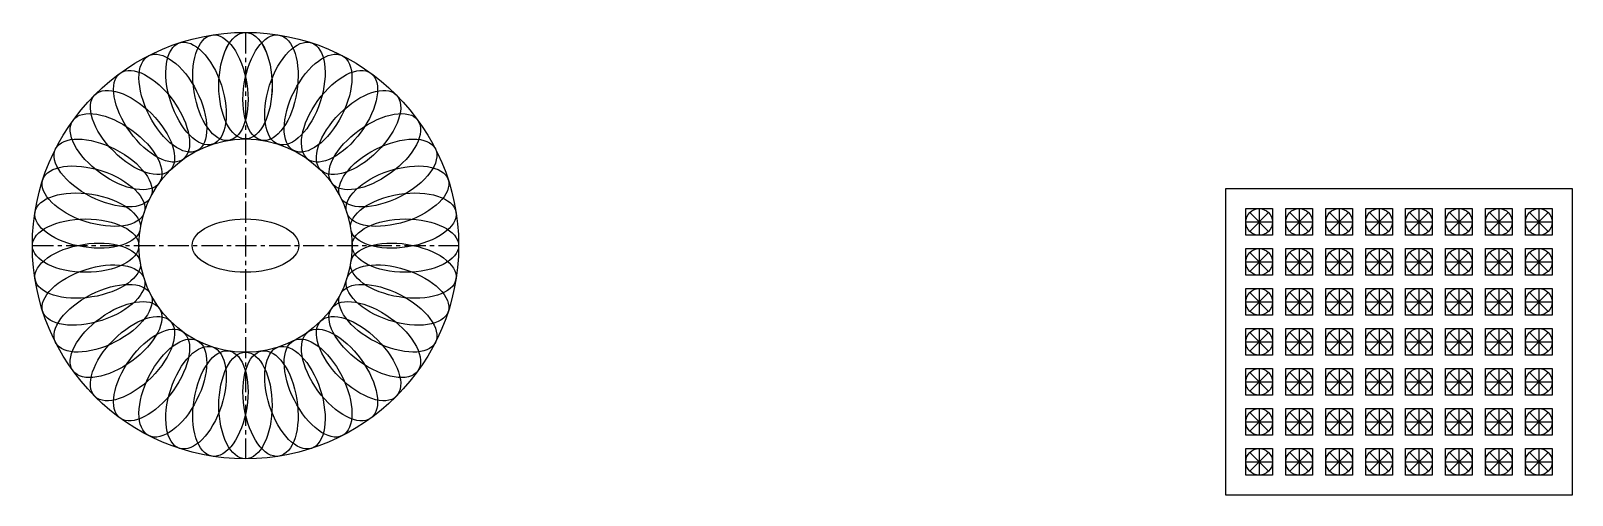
# Model space of a CAD drawing. Header units: millimetres. Extents: x 1568 to 31342, y 459 to 4403.
# Drawn here: x 9561 to 10718, y 2470 to 2818 of the extents above; entities that cross this region are included whole.
import ezdxf

# ---------------------------------------------------------------- set-up
doc = ezdxf.new("R2010")
doc.units = ezdxf.units.MM
doc.header["$LTSCALE"] = 0.5
doc.linetypes.add('CENTER', pattern=[50.8, 31.75, -6.35, 6.35, -6.35])
doc.layers.add('mid ponit', color=80, linetype='CENTER')

# ---------------------------------------------------------------- blocks, each defined once
blk = doc.blocks.new('*U614')
blk.add_ellipse((0, 0), major_axis=(40, 0), ratio=0.5)
blk = doc.blocks.new('*U615')
at = {"color": 0, "linetype": 'ByBlock', "lineweight": -2, "transparency": 16777216}
for p, rotation in [((6464.4, 1253.9), 107.9999999999997), ((6482.7, 1258.3), 98.99999999999973), ((6501.5, 1259.8), 89.99999999999974), ((6520.3, 1258.3), 80.99999999999977), ((6538.6, 1253.9), 71.99999999999977), ((6447, 1246.7), 116.9999999999997), ((6556, 1246.7), 62.99999999999979), ((6431, 1236.9), 125.9999999999996), ((6572.1, 1236.9), 53.99999999999989), ((6416.7, 1224.7), 134.9999999999995), ((6586.4, 1224.7), 44.99999999999995), ((6404.4, 1210.3), 143.9999999999996), ((6598.6, 1210.3), 36.00000000000001), ((6394.6, 1194.3), 152.9999999999995), ((6608.4, 1194.3), 27.00000000000001), ((6387.4, 1176.9), 161.9999999999995), ((6615.6, 1176.9), 18.00000000000001), ((6383, 1158.6), 170.9999999999995), ((6620, 1158.6), 8.999999999999984), ((6381.5, 1139.8), 180), ((6383, 1121), 188.9999999999993), ((6620, 1121), 350.9999999999987), ((6387.4, 1102.7), 197.9999999999993), ((6615.6, 1102.7), 341.9999999999987), ((6394.6, 1085.3), 206.9999999999993), ((6608.4, 1085.3), 332.9999999999987), ((6404.4, 1069.3), 215.9999999999991), ((6598.6, 1069.3), 323.9999999999988), ((6416.7, 1055), 224.9999999999991), ((6586.4, 1055), 314.9999999999989), ((6431, 1042.7), 233.9999999999991), ((6447, 1032.9), 242.999999999999), ((6556, 1032.9), 296.9999999999989), ((6572.1, 1042.7), 305.9999999999989), ((6464.4, 1025.7), 251.999999999999), ((6538.6, 1025.7), 287.9999999999989), ((6482.7, 1021.3), 260.999999999999), ((6501.5, 1019.8), 269.999999999999), ((6520.3, 1021.3), 278.9999999999989)]:
    blk.add_blockref('*U614', p, dxfattribs=dict(at, rotation=rotation))
blk.add_blockref('*U614', (6621.5, 1139.8), dxfattribs=at)

msp = doc.modelspace()

# ---------------------------------------------------------------- linework, layer by layer
for p, q in [((10457.975, 2699.666), (10717.975, 2699.666)), ((10457.975, 2469.666), (10457.975, 2699.666)), ((10717.975, 2699.666), (10717.975, 2469.666)), ((10472.975, 2684.666), (10492.975, 2684.666)), ((10472.975, 2664.666), (10472.975, 2684.666)), ((10482.975, 2684.666), (10482.975, 2664.666)), ((10492.975, 2684.666), (10492.975, 2664.666)), ((10502.975, 2684.666), (10522.975, 2684.666)), ((10502.975, 2664.666), (10502.975, 2684.666)), ((10512.975, 2684.666), (10512.975, 2664.666)), ((10522.975, 2684.666), (10522.975, 2664.666)), ((10532.975, 2684.666), (10552.975, 2684.666)), ((10532.975, 2664.666), (10532.975, 2684.666)), ((10542.975, 2684.666), (10542.975, 2664.666)), ((10552.975, 2684.666), (10552.975, 2664.666)), ((10562.975, 2684.666), (10582.975, 2684.666)), ((10562.975, 2664.666), (10562.975, 2684.666)), ((10572.975, 2684.666), (10572.975, 2664.666)), ((10582.975, 2684.666), (10582.975, 2664.666)), ((10592.975, 2684.666), (10612.975, 2684.666)), ((10592.975, 2664.666), (10592.975, 2684.666)), ((10602.975, 2684.666), (10602.975, 2664.666)), ((10612.975, 2684.666), (10612.975, 2664.666)), ((10622.975, 2684.666), (10642.975, 2684.666)), ((10622.975, 2664.666), (10622.975, 2684.666)), ((10632.975, 2684.666), (10632.975, 2664.666)), ((10642.975, 2684.666), (10642.975, 2664.666)), ((10652.975, 2684.666), (10672.975, 2684.666)), ((10652.975, 2664.666), (10652.975, 2684.666)), ((10662.975, 2684.666), (10662.975, 2664.666)), ((10672.975, 2684.666), (10672.975, 2664.666)), ((10682.975, 2684.666), (10702.975, 2684.666)), ((10682.975, 2664.666), (10682.975, 2684.666)), ((10692.975, 2684.666), (10692.975, 2664.666)), ((10702.975, 2684.666), (10702.975, 2664.666)), ((10472.975, 2674.666), (10492.975, 2674.666)), ((10490.046, 2681.737), (10475.904, 2667.595)), ((10490.046, 2667.595), (10475.904, 2681.737)), ((10502.975, 2674.666), (10522.975, 2674.666)), ((10520.046, 2681.737), (10505.904, 2667.595)), ((10520.046, 2667.595), (10505.904, 2681.737)), ((10532.975, 2674.666), (10552.975, 2674.666)), ((10550.046, 2681.737), (10535.904, 2667.595)), ((10550.046, 2667.595), (10535.904, 2681.737)), ((10562.975, 2674.666), (10582.975, 2674.666)), ((10580.046, 2681.737), (10565.904, 2667.595)), ((10580.046, 2667.595), (10565.904, 2681.737)), ((10592.975, 2674.666), (10612.975, 2674.666)), ((10610.046, 2681.737), (10595.904, 2667.595)), ((10610.046, 2667.595), (10595.904, 2681.737)), ((10622.975, 2674.666), (10642.975, 2674.666)), ((10640.046, 2681.737), (10625.904, 2667.595)), ((10640.046, 2667.595), (10625.904, 2681.737)), ((10652.975, 2674.666), (10672.975, 2674.666)), ((10670.046, 2681.737), (10655.904, 2667.595)), ((10670.046, 2667.595), (10655.904, 2681.737)), ((10682.975, 2674.666), (10702.975, 2674.666)), ((10700.046, 2681.737), (10685.904, 2667.595)), ((10700.046, 2667.595), (10685.904, 2681.737)), ((10492.975, 2664.666), (10472.975, 2664.666)), ((10522.975, 2664.666), (10502.975, 2664.666)), ((10552.975, 2664.666), (10532.975, 2664.666)), ((10582.975, 2664.666), (10562.975, 2664.666)), ((10612.975, 2664.666), (10592.975, 2664.666)), ((10642.975, 2664.666), (10622.975, 2664.666)), ((10672.975, 2664.666), (10652.975, 2664.666)), ((10702.975, 2664.666), (10682.975, 2664.666)), ((10472.975, 2654.666), (10492.975, 2654.666)), ((10472.975, 2634.666), (10472.975, 2654.666)), ((10490.046, 2651.737), (10475.904, 2637.595)), ((10490.046, 2637.595), (10475.904, 2651.737)), ((10482.975, 2654.666), (10482.975, 2634.666)), ((10492.975, 2654.666), (10492.975, 2634.666)), ((10502.975, 2654.666), (10522.975, 2654.666)), ((10502.975, 2634.666), (10502.975, 2654.666)), ((10520.046, 2651.737), (10505.904, 2637.595)), ((10520.046, 2637.595), (10505.904, 2651.737)), ((10512.975, 2654.666), (10512.975, 2634.666)), ((10522.975, 2654.666), (10522.975, 2634.666)), ((10532.975, 2654.666), (10552.975, 2654.666)), ((10532.975, 2634.666), (10532.975, 2654.666)), ((10550.046, 2651.737), (10535.904, 2637.595)), ((10550.046, 2637.595), (10535.904, 2651.737)), ((10542.975, 2654.666), (10542.975, 2634.666)), ((10552.975, 2654.666), (10552.975, 2634.666)), ((10562.975, 2654.666), (10582.975, 2654.666)), ((10562.975, 2634.666), (10562.975, 2654.666)), ((10580.046, 2651.737), (10565.904, 2637.595)), ((10580.046, 2637.595), (10565.904, 2651.737)), ((10572.975, 2654.666), (10572.975, 2634.666)), ((10582.975, 2654.666), (10582.975, 2634.666)), ((10592.975, 2654.666), (10612.975, 2654.666)), ((10592.975, 2634.666), (10592.975, 2654.666)), ((10610.046, 2651.737), (10595.904, 2637.595)), ((10610.046, 2637.595), (10595.904, 2651.737)), ((10602.975, 2654.666), (10602.975, 2634.666)), ((10612.975, 2654.666), (10612.975, 2634.666)), ((10622.975, 2654.666), (10642.975, 2654.666)), ((10622.975, 2634.666), (10622.975, 2654.666)), ((10640.046, 2651.737), (10625.904, 2637.595)), ((10640.046, 2637.595), (10625.904, 2651.737)), ((10632.975, 2654.666), (10632.975, 2634.666)), ((10642.975, 2654.666), (10642.975, 2634.666)), ((10652.975, 2654.666), (10672.975, 2654.666)), ((10652.975, 2634.666), (10652.975, 2654.666)), ((10670.046, 2651.737), (10655.904, 2637.595)), ((10670.046, 2637.595), (10655.904, 2651.737)), ((10662.975, 2654.666), (10662.975, 2634.666)), ((10672.975, 2654.666), (10672.975, 2634.666)), ((10682.975, 2654.666), (10702.975, 2654.666)), ((10682.975, 2634.666), (10682.975, 2654.666)), ((10700.046, 2651.737), (10685.904, 2637.595)), ((10700.046, 2637.595), (10685.904, 2651.737)), ((10692.975, 2654.666), (10692.975, 2634.666)), ((10702.975, 2654.666), (10702.975, 2634.666)), ((10472.975, 2644.666), (10492.975, 2644.666)), ((10502.975, 2644.666), (10522.975, 2644.666)), ((10532.975, 2644.666), (10552.975, 2644.666)), ((10562.975, 2644.666), (10582.975, 2644.666)), ((10592.975, 2644.666), (10612.975, 2644.666)), ((10622.975, 2644.666), (10642.975, 2644.666)), ((10652.975, 2644.666), (10672.975, 2644.666)), ((10682.975, 2644.666), (10702.975, 2644.666)), ((10492.975, 2634.666), (10472.975, 2634.666)), ((10522.975, 2634.666), (10502.975, 2634.666)), ((10552.975, 2634.666), (10532.975, 2634.666)), ((10582.975, 2634.666), (10562.975, 2634.666)), ((10612.975, 2634.666), (10592.975, 2634.666)), ((10642.975, 2634.666), (10622.975, 2634.666)), ((10672.975, 2634.666), (10652.975, 2634.666)), ((10702.975, 2634.666), (10682.975, 2634.666)), ((10472.975, 2624.666), (10492.975, 2624.666)), ((10472.975, 2604.666), (10472.975, 2624.666)), ((10490.046, 2621.737), (10475.904, 2607.595)), ((10490.046, 2607.595), (10475.904, 2621.737)), ((10482.975, 2624.666), (10482.975, 2604.666)), ((10492.975, 2624.666), (10492.975, 2604.666)), ((10502.975, 2624.666), (10522.975, 2624.666)), ((10502.975, 2604.666), (10502.975, 2624.666)), ((10520.046, 2621.737), (10505.904, 2607.595)), ((10520.046, 2607.595), (10505.904, 2621.737)), ((10512.975, 2624.666), (10512.975, 2604.666)), ((10522.975, 2624.666), (10522.975, 2604.666)), ((10532.975, 2624.666), (10552.975, 2624.666)), ((10532.975, 2604.666), (10532.975, 2624.666)), ((10550.046, 2621.737), (10535.904, 2607.595)), ((10550.046, 2607.595), (10535.904, 2621.737)), ((10542.975, 2624.666), (10542.975, 2604.666)), ((10552.975, 2624.666), (10552.975, 2604.666)), ((10562.975, 2624.666), (10582.975, 2624.666)), ((10562.975, 2604.666), (10562.975, 2624.666)), ((10580.046, 2621.737), (10565.904, 2607.595)), ((10580.046, 2607.595), (10565.904, 2621.737)), ((10572.975, 2624.666), (10572.975, 2604.666)), ((10582.975, 2624.666), (10582.975, 2604.666)), ((10592.975, 2624.666), (10612.975, 2624.666)), ((10592.975, 2604.666), (10592.975, 2624.666)), ((10610.046, 2621.737), (10595.904, 2607.595)), ((10610.046, 2607.595), (10595.904, 2621.737)), ((10602.975, 2624.666), (10602.975, 2604.666)), ((10612.975, 2624.666), (10612.975, 2604.666)), ((10622.975, 2624.666), (10642.975, 2624.666)), ((10622.975, 2604.666), (10622.975, 2624.666)), ((10640.046, 2621.737), (10625.904, 2607.595)), ((10640.046, 2607.595), (10625.904, 2621.737)), ((10632.975, 2624.666), (10632.975, 2604.666)), ((10642.975, 2624.666), (10642.975, 2604.666)), ((10652.975, 2624.666), (10672.975, 2624.666)), ((10652.975, 2604.666), (10652.975, 2624.666)), ((10670.046, 2621.737), (10655.904, 2607.595)), ((10670.046, 2607.595), (10655.904, 2621.737)), ((10662.975, 2624.666), (10662.975, 2604.666)), ((10672.975, 2624.666), (10672.975, 2604.666)), ((10682.975, 2624.666), (10702.975, 2624.666)), ((10682.975, 2604.666), (10682.975, 2624.666)), ((10700.046, 2621.737), (10685.904, 2607.595)), ((10700.046, 2607.595), (10685.904, 2621.737)), ((10692.975, 2624.666), (10692.975, 2604.666)), ((10702.975, 2624.666), (10702.975, 2604.666)), ((10472.975, 2614.666), (10492.975, 2614.666)), ((10492.975, 2604.666), (10472.975, 2604.666)), ((10502.975, 2614.666), (10522.975, 2614.666)), ((10522.975, 2604.666), (10502.975, 2604.666)), ((10532.975, 2614.666), (10552.975, 2614.666)), ((10552.975, 2604.666), (10532.975, 2604.666)), ((10562.975, 2614.666), (10582.975, 2614.666)), ((10582.975, 2604.666), (10562.975, 2604.666)), ((10592.975, 2614.666), (10612.975, 2614.666)), ((10612.975, 2604.666), (10592.975, 2604.666)), ((10622.975, 2614.666), (10642.975, 2614.666)), ((10642.975, 2604.666), (10622.975, 2604.666)), ((10652.975, 2614.666), (10672.975, 2614.666)), ((10672.975, 2604.666), (10652.975, 2604.666)), ((10682.975, 2614.666), (10702.975, 2614.666)), ((10702.975, 2604.666), (10682.975, 2604.666)), ((10472.975, 2594.666), (10492.975, 2594.666)), ((10472.975, 2574.666), (10472.975, 2594.666)), ((10482.975, 2594.666), (10482.975, 2574.666)), ((10492.975, 2594.666), (10492.975, 2574.666)), ((10502.975, 2594.666), (10522.975, 2594.666)), ((10502.975, 2574.666), (10502.975, 2594.666)), ((10512.975, 2594.666), (10512.975, 2574.666)), ((10522.975, 2594.666), (10522.975, 2574.666)), ((10532.975, 2594.666), (10552.975, 2594.666)), ((10532.975, 2574.666), (10532.975, 2594.666)), ((10542.975, 2594.666), (10542.975, 2574.666)), ((10552.975, 2594.666), (10552.975, 2574.666)), ((10562.975, 2594.666), (10582.975, 2594.666)), ((10562.975, 2574.666), (10562.975, 2594.666)), ((10572.975, 2594.666), (10572.975, 2574.666)), ((10582.975, 2594.666), (10582.975, 2574.666)), ((10592.975, 2594.666), (10612.975, 2594.666)), ((10592.975, 2574.666), (10592.975, 2594.666)), ((10602.975, 2594.666), (10602.975, 2574.666)), ((10612.975, 2594.666), (10612.975, 2574.666)), ((10622.975, 2594.666), (10642.975, 2594.666)), ((10622.975, 2574.666), (10622.975, 2594.666)), ((10632.975, 2594.666), (10632.975, 2574.666)), ((10642.975, 2594.666), (10642.975, 2574.666)), ((10652.975, 2594.666), (10672.975, 2594.666)), ((10652.975, 2574.666), (10652.975, 2594.666)), ((10662.975, 2594.666), (10662.975, 2574.666)), ((10672.975, 2594.666), (10672.975, 2574.666)), ((10682.975, 2594.666), (10702.975, 2594.666)), ((10682.975, 2574.666), (10682.975, 2594.666)), ((10692.975, 2594.666), (10692.975, 2574.666)), ((10702.975, 2594.666), (10702.975, 2574.666)), ((10472.975, 2584.666), (10492.975, 2584.666)), ((10490.046, 2591.737), (10475.904, 2577.595)), ((10490.046, 2577.595), (10475.904, 2591.737)), ((10502.975, 2584.666), (10522.975, 2584.666)), ((10520.046, 2591.737), (10505.904, 2577.595)), ((10520.046, 2577.595), (10505.904, 2591.737)), ((10532.975, 2584.666), (10552.975, 2584.666)), ((10550.046, 2591.737), (10535.904, 2577.595)), ((10550.046, 2577.595), (10535.904, 2591.737)), ((10562.975, 2584.666), (10582.975, 2584.666)), ((10580.046, 2591.737), (10565.904, 2577.595)), ((10580.046, 2577.595), (10565.904, 2591.737)), ((10592.975, 2584.666), (10612.975, 2584.666)), ((10610.046, 2591.737), (10595.904, 2577.595)), ((10610.046, 2577.595), (10595.904, 2591.737)), ((10622.975, 2584.666), (10642.975, 2584.666)), ((10640.046, 2591.737), (10625.904, 2577.595)), ((10640.046, 2577.595), (10625.904, 2591.737)), ((10652.975, 2584.666), (10672.975, 2584.666)), ((10670.046, 2591.737), (10655.904, 2577.595)), ((10670.046, 2577.595), (10655.904, 2591.737)), ((10682.975, 2584.666), (10702.975, 2584.666)), ((10700.046, 2591.737), (10685.904, 2577.595)), ((10700.046, 2577.595), (10685.904, 2591.737)), ((10492.975, 2574.666), (10472.975, 2574.666)), ((10522.975, 2574.666), (10502.975, 2574.666)), ((10552.975, 2574.666), (10532.975, 2574.666)), ((10582.975, 2574.666), (10562.975, 2574.666)), ((10612.975, 2574.666), (10592.975, 2574.666)), ((10642.975, 2574.666), (10622.975, 2574.666)), ((10672.975, 2574.666), (10652.975, 2574.666)), ((10702.975, 2574.666), (10682.975, 2574.666)), ((10472.975, 2564.666), (10492.975, 2564.666)), ((10472.975, 2544.666), (10472.975, 2564.666)), ((10490.046, 2561.737), (10475.904, 2547.595)), ((10490.046, 2547.595), (10475.904, 2561.737)), ((10482.975, 2564.666), (10482.975, 2544.666)), ((10492.975, 2564.666), (10492.975, 2544.666)), ((10502.975, 2564.666), (10522.975, 2564.666)), ((10502.975, 2544.666), (10502.975, 2564.666)), ((10520.046, 2561.737), (10505.904, 2547.595)), ((10520.046, 2547.595), (10505.904, 2561.737)), ((10512.975, 2564.666), (10512.975, 2544.666)), ((10522.975, 2564.666), (10522.975, 2544.666)), ((10532.975, 2564.666), (10552.975, 2564.666)), ((10532.975, 2544.666), (10532.975, 2564.666)), ((10550.046, 2561.737), (10535.904, 2547.595)), ((10550.046, 2547.595), (10535.904, 2561.737)), ((10542.975, 2564.666), (10542.975, 2544.666)), ((10552.975, 2564.666), (10552.975, 2544.666)), ((10562.975, 2564.666), (10582.975, 2564.666)), ((10562.975, 2544.666), (10562.975, 2564.666)), ((10580.046, 2561.737), (10565.904, 2547.595)), ((10580.046, 2547.595), (10565.904, 2561.737)), ((10572.975, 2564.666), (10572.975, 2544.666)), ((10582.975, 2564.666), (10582.975, 2544.666)), ((10592.975, 2564.666), (10612.975, 2564.666)), ((10592.975, 2544.666), (10592.975, 2564.666)), ((10610.046, 2561.737), (10595.904, 2547.595)), ((10610.046, 2547.595), (10595.904, 2561.737)), ((10602.975, 2564.666), (10602.975, 2544.666)), ((10612.975, 2564.666), (10612.975, 2544.666)), ((10622.975, 2564.666), (10642.975, 2564.666)), ((10622.975, 2544.666), (10622.975, 2564.666)), ((10640.046, 2561.737), (10625.904, 2547.595)), ((10640.046, 2547.595), (10625.904, 2561.737)), ((10632.975, 2564.666), (10632.975, 2544.666)), ((10642.975, 2564.666), (10642.975, 2544.666)), ((10652.975, 2564.666), (10672.975, 2564.666)), ((10652.975, 2544.666), (10652.975, 2564.666)), ((10670.046, 2561.737), (10655.904, 2547.595)), ((10670.046, 2547.595), (10655.904, 2561.737)), ((10662.975, 2564.666), (10662.975, 2544.666)), ((10672.975, 2564.666), (10672.975, 2544.666)), ((10682.975, 2564.666), (10702.975, 2564.666)), ((10682.975, 2544.666), (10682.975, 2564.666)), ((10700.046, 2561.737), (10685.904, 2547.595)), ((10700.046, 2547.595), (10685.904, 2561.737)), ((10692.975, 2564.666), (10692.975, 2544.666)), ((10702.975, 2564.666), (10702.975, 2544.666)), ((10472.975, 2554.666), (10492.975, 2554.666)), ((10502.975, 2554.666), (10522.975, 2554.666)), ((10532.975, 2554.666), (10552.975, 2554.666)), ((10562.975, 2554.666), (10582.975, 2554.666)), ((10592.975, 2554.666), (10612.975, 2554.666)), ((10622.975, 2554.666), (10642.975, 2554.666)), ((10652.975, 2554.666), (10672.975, 2554.666)), ((10682.975, 2554.666), (10702.975, 2554.666)), ((10492.975, 2544.666), (10472.975, 2544.666)), ((10472.975, 2534.666), (10492.975, 2534.666)), ((10472.975, 2514.666), (10472.975, 2534.666)), ((10482.975, 2534.666), (10482.975, 2514.666)), ((10492.975, 2534.666), (10492.975, 2514.666)), ((10522.975, 2544.666), (10502.975, 2544.666)), ((10502.975, 2534.666), (10522.975, 2534.666)), ((10502.975, 2514.666), (10502.975, 2534.666)), ((10512.975, 2534.666), (10512.975, 2514.666)), ((10522.975, 2534.666), (10522.975, 2514.666)), ((10552.975, 2544.666), (10532.975, 2544.666)), ((10532.975, 2534.666), (10552.975, 2534.666)), ((10532.975, 2514.666), (10532.975, 2534.666)), ((10542.975, 2534.666), (10542.975, 2514.666)), ((10552.975, 2534.666), (10552.975, 2514.666)), ((10582.975, 2544.666), (10562.975, 2544.666)), ((10562.975, 2534.666), (10582.975, 2534.666)), ((10562.975, 2514.666), (10562.975, 2534.666)), ((10572.975, 2534.666), (10572.975, 2514.666)), ((10582.975, 2534.666), (10582.975, 2514.666)), ((10612.975, 2544.666), (10592.975, 2544.666)), ((10592.975, 2534.666), (10612.975, 2534.666)), ((10592.975, 2514.666), (10592.975, 2534.666)), ((10602.975, 2534.666), (10602.975, 2514.666)), ((10612.975, 2534.666), (10612.975, 2514.666)), ((10642.975, 2544.666), (10622.975, 2544.666)), ((10622.975, 2534.666), (10642.975, 2534.666)), ((10622.975, 2514.666), (10622.975, 2534.666)), ((10632.975, 2534.666), (10632.975, 2514.666)), ((10642.975, 2534.666), (10642.975, 2514.666)), ((10672.975, 2544.666), (10652.975, 2544.666)), ((10652.975, 2534.666), (10672.975, 2534.666)), ((10652.975, 2514.666), (10652.975, 2534.666)), ((10662.975, 2534.666), (10662.975, 2514.666)), ((10672.975, 2534.666), (10672.975, 2514.666)), ((10702.975, 2544.666), (10682.975, 2544.666)), ((10682.975, 2534.666), (10702.975, 2534.666)), ((10682.975, 2514.666), (10682.975, 2534.666)), ((10692.975, 2534.666), (10692.975, 2514.666)), ((10702.975, 2534.666), (10702.975, 2514.666)), ((10472.975, 2524.666), (10492.975, 2524.666)), ((10490.046, 2531.737), (10475.904, 2517.595)), ((10490.046, 2517.595), (10475.904, 2531.737)), ((10502.975, 2524.666), (10522.975, 2524.666)), ((10520.046, 2531.737), (10505.904, 2517.595)), ((10520.046, 2517.595), (10505.904, 2531.737)), ((10532.975, 2524.666), (10552.975, 2524.666)), ((10550.046, 2531.737), (10535.904, 2517.595)), ((10550.046, 2517.595), (10535.904, 2531.737)), ((10562.975, 2524.666), (10582.975, 2524.666)), ((10580.046, 2531.737), (10565.904, 2517.595)), ((10580.046, 2517.595), (10565.904, 2531.737)), ((10592.975, 2524.666), (10612.975, 2524.666)), ((10610.046, 2531.737), (10595.904, 2517.595)), ((10610.046, 2517.595), (10595.904, 2531.737)), ((10622.975, 2524.666), (10642.975, 2524.666)), ((10640.046, 2531.737), (10625.904, 2517.595)), ((10640.046, 2517.595), (10625.904, 2531.737)), ((10652.975, 2524.666), (10672.975, 2524.666)), ((10670.046, 2531.737), (10655.904, 2517.595)), ((10670.046, 2517.595), (10655.904, 2531.737)), ((10682.975, 2524.666), (10702.975, 2524.666)), ((10700.046, 2531.737), (10685.904, 2517.595)), ((10700.046, 2517.595), (10685.904, 2531.737)), ((10492.975, 2514.666), (10472.975, 2514.666)), ((10522.975, 2514.666), (10502.975, 2514.666)), ((10552.975, 2514.666), (10532.975, 2514.666)), ((10582.975, 2514.666), (10562.975, 2514.666)), ((10612.975, 2514.666), (10592.975, 2514.666)), ((10642.975, 2514.666), (10622.975, 2514.666)), ((10672.975, 2514.666), (10652.975, 2514.666)), ((10702.975, 2514.666), (10682.975, 2514.666)), ((10472.975, 2504.666), (10492.975, 2504.666)), ((10472.975, 2484.666), (10472.975, 2504.666)), ((10490.046, 2501.737), (10475.904, 2487.595)), ((10490.046, 2487.595), (10475.904, 2501.737)), ((10482.975, 2504.666), (10482.975, 2484.666)), ((10492.975, 2504.666), (10492.975, 2484.666)), ((10502.975, 2504.666), (10522.975, 2504.666)), ((10502.975, 2484.666), (10502.975, 2504.666)), ((10520.046, 2501.737), (10505.904, 2487.595)), ((10520.046, 2487.595), (10505.904, 2501.737)), ((10512.975, 2504.666), (10512.975, 2484.666)), ((10522.975, 2504.666), (10522.975, 2484.666)), ((10532.975, 2504.666), (10552.975, 2504.666)), ((10532.975, 2484.666), (10532.975, 2504.666)), ((10550.046, 2501.737), (10535.904, 2487.595)), ((10550.046, 2487.595), (10535.904, 2501.737)), ((10542.975, 2504.666), (10542.975, 2484.666)), ((10552.975, 2504.666), (10552.975, 2484.666)), ((10562.975, 2504.666), (10582.975, 2504.666)), ((10562.975, 2484.666), (10562.975, 2504.666)), ((10580.046, 2501.737), (10565.904, 2487.595)), ((10580.046, 2487.595), (10565.904, 2501.737)), ((10572.975, 2504.666), (10572.975, 2484.666)), ((10582.975, 2504.666), (10582.975, 2484.666)), ((10592.975, 2504.666), (10612.975, 2504.666)), ((10592.975, 2484.666), (10592.975, 2504.666)), ((10610.046, 2501.737), (10595.904, 2487.595)), ((10610.046, 2487.595), (10595.904, 2501.737)), ((10602.975, 2504.666), (10602.975, 2484.666)), ((10612.975, 2504.666), (10612.975, 2484.666)), ((10622.975, 2504.666), (10642.975, 2504.666)), ((10622.975, 2484.666), (10622.975, 2504.666)), ((10640.046, 2501.737), (10625.904, 2487.595)), ((10640.046, 2487.595), (10625.904, 2501.737)), ((10632.975, 2504.666), (10632.975, 2484.666)), ((10642.975, 2504.666), (10642.975, 2484.666)), ((10652.975, 2504.666), (10672.975, 2504.666)), ((10652.975, 2484.666), (10652.975, 2504.666)), ((10670.046, 2501.737), (10655.904, 2487.595)), ((10670.046, 2487.595), (10655.904, 2501.737)), ((10662.975, 2504.666), (10662.975, 2484.666)), ((10672.975, 2504.666), (10672.975, 2484.666)), ((10682.975, 2504.666), (10702.975, 2504.666)), ((10682.975, 2484.666), (10682.975, 2504.666)), ((10700.046, 2501.737), (10685.904, 2487.595)), ((10700.046, 2487.595), (10685.904, 2501.737)), ((10692.975, 2504.666), (10692.975, 2484.666)), ((10702.975, 2504.666), (10702.975, 2484.666)), ((10472.975, 2494.666), (10492.975, 2494.666)), ((10502.975, 2494.666), (10522.975, 2494.666)), ((10532.975, 2494.666), (10552.975, 2494.666)), ((10562.975, 2494.666), (10582.975, 2494.666)), ((10592.975, 2494.666), (10612.975, 2494.666)), ((10622.975, 2494.666), (10642.975, 2494.666)), ((10652.975, 2494.666), (10672.975, 2494.666)), ((10682.975, 2494.666), (10702.975, 2494.666)), ((10492.975, 2484.666), (10472.975, 2484.666)), ((10522.975, 2484.666), (10502.975, 2484.666)), ((10552.975, 2484.666), (10532.975, 2484.666)), ((10582.975, 2484.666), (10562.975, 2484.666)), ((10612.975, 2484.666), (10592.975, 2484.666)), ((10642.975, 2484.666), (10622.975, 2484.666)), ((10672.975, 2484.666), (10652.975, 2484.666)), ((10702.975, 2484.666), (10682.975, 2484.666)), ((10717.975, 2469.666), (10457.975, 2469.666))]:
    msp.add_line(p, q)
for centre, radius in [((9722.023, 2656.927), 160), ((9722.023, 2656.927), 80), ((10482.975, 2674.666), 10), ((10512.975, 2674.666), 10), ((10542.975, 2674.666), 10), ((10572.975, 2674.666), 10), ((10602.975, 2674.666), 10), ((10632.975, 2674.666), 10), ((10662.975, 2674.666), 10), ((10692.975, 2674.666), 10), ((10482.975, 2644.666), 10), ((10512.975, 2644.666), 10), ((10542.975, 2644.666), 10), ((10572.975, 2644.666), 10), ((10602.975, 2644.666), 10), ((10632.975, 2644.666), 10), ((10662.975, 2644.666), 10), ((10692.975, 2644.666), 10), ((10482.975, 2614.666), 10), ((10512.975, 2614.666), 10), ((10542.975, 2614.666), 10), ((10572.975, 2614.666), 10), ((10602.975, 2614.666), 10), ((10632.975, 2614.666), 10), ((10662.975, 2614.666), 10), ((10692.975, 2614.666), 10), ((10482.975, 2584.666), 10), ((10512.975, 2584.666), 10), ((10542.975, 2584.666), 10), ((10572.975, 2584.666), 10), ((10602.975, 2584.666), 10), ((10632.975, 2584.666), 10), ((10662.975, 2584.666), 10), ((10692.975, 2584.666), 10), ((10482.975, 2554.666), 10), ((10512.975, 2554.666), 10), ((10542.975, 2554.666), 10), ((10572.975, 2554.666), 10), ((10602.975, 2554.666), 10), ((10632.975, 2554.666), 10), ((10662.975, 2554.666), 10), ((10692.975, 2554.666), 10), ((10482.975, 2524.666), 10), ((10512.975, 2524.666), 10), ((10542.975, 2524.666), 10), ((10572.975, 2524.666), 10), ((10602.975, 2524.666), 10), ((10632.975, 2524.666), 10), ((10662.975, 2524.666), 10), ((10692.975, 2524.666), 10), ((10482.975, 2494.666), 10), ((10512.975, 2494.666), 10), ((10542.975, 2494.666), 10), ((10572.975, 2494.666), 10), ((10602.975, 2494.666), 10), ((10632.975, 2494.666), 10), ((10662.975, 2494.666), 10), ((10692.975, 2494.666), 10)]:
    msp.add_circle(centre, radius)
for centre, major_axis in [((9722.023, 2776.927), (0, 40)), ((9722.023, 2656.927), (40, 0))]:
    msp.add_ellipse(centre, major_axis=major_axis, ratio=0.5)
at = {"layer": 'mid ponit'}
for p, q in [((9722.023, 2816.927), (9722.023, 2496.927)), ((9562.023, 2656.927), (9882.023, 2656.927))]:
    msp.add_line(p, q, dxfattribs=at)

# ---------------------------------------------------------------- block references
msp.add_blockref('*U615', (3220.507, 1517.119))

doc.saveas('drawing.dxf')
